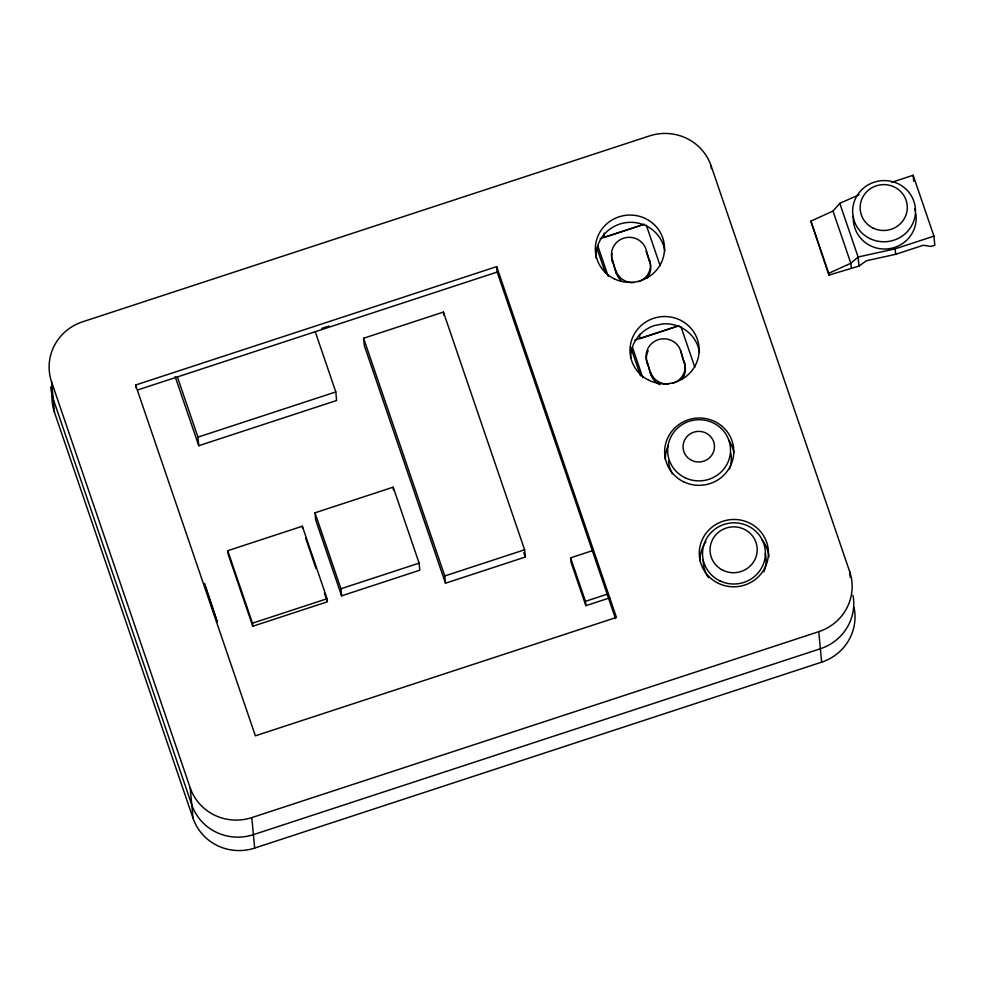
<?xml version="1.0" encoding="UTF-8"?>
<svg xmlns="http://www.w3.org/2000/svg" width="984" height="984" viewBox="0 0 984 984"><rect width="100%" height="100%" fill="white"/><g stroke="black" fill="none" stroke-linecap="round" stroke-linejoin="round"><path stroke-width="1.48" d="M891.602 182.335L913.152 175.263L933.939 236.148L934.8 245.225L931.073 246.443L923.263 245.262L895.661 254.315L866.338 260.76L858.971 266.086L828.872 275.114L810.877 221.117L833.005 211.056L839.783 203.331L859.143 194.734M828.872 275.114L828.7 273.306L850.828 263.245L858.109 257.008L895.145 248.866L933.939 236.148M135.595 385.027L496.674 266.627L616.451 617.423L255.385 735.823L135.595 385.027L135.853 387.745M321.817 328.41L329.074 326.036M137.576 389.984L497.178 272.064L496.674 266.627M600.105 238.669L644.372 224.155M642.417 224.893L604.508 237.328L604.114 233.097M363.6 338.238L443.427 312.063L524.607 549.785L525.284 557.042L445.469 583.217L364.289 345.482L363.6 338.238L444.78 575.96L445.469 583.217M335.802 391.939L336.614 400.5L198.756 445.703L197.944 437.142L335.802 391.939L315.175 331.51M634.754 340.144L679.021 325.63M677.373 326.27L639.908 338.558L639.502 334.326M314.991 512.812L393.182 487.166L419.11 563.131L419.787 570.203L341.608 595.837L315.667 519.884L314.991 512.812L340.931 588.764L341.608 595.837M227.734 550.696L302.334 526.231L327.082 598.715L327.377 601.79L252.777 626.255L228.03 553.783L227.734 550.696L252.482 623.179L252.777 626.255M340.931 588.764L419.11 563.131M252.482 623.179L327.082 598.715M444.78 575.96L524.607 549.785M609.736 597.866L585.861 605.689L571.015 562.196L570.597 557.842L593.069 550.474M585.861 605.689L585.455 601.335L607.915 593.967M51.599 381.952L190.195 787.827A48.745 47.416 -5.4 0 0 251.793 817.606L818.75 631.691A48.745 47.416 -5.4 0 0 849.659 571.581L711.063 165.693A48.745 47.416 -5.4 0 0 649.465 135.927L82.508 321.842A48.745 47.416 -5.4 0 0 51.599 381.952L54.477 412.419L193.073 818.307A48.745 47.416 -5.4 0 0 254.672 848.073L821.64 662.158A48.745 47.416 -5.4 0 0 854.014 607.374M839.783 203.331L858.109 257.008L858.971 266.086M833.005 211.056L850.828 263.245L851.258 267.783M810.877 221.117L828.7 273.306M646.291 225.139L660.153 265.729M680.94 326.614L694.802 367.204M647.251 277.968A17.687 17.208 -5.4 0 0 649.846 262.261L645.91 249.026A17.687 17.208 -5.4 0 0 623.561 238.226A17.687 17.208 -5.4 0 0 612.343 260.034L616.279 273.269A17.687 17.208 -5.4 0 0 621.31 280.686M659.772 384.658A17.687 17.208 -5.4 0 1 650.928 374.732L646.992 361.509A17.687 17.208 -5.4 0 1 658.21 339.689A17.687 17.208 -5.4 0 1 680.559 350.501L684.495 363.723A17.687 17.208 -5.4 0 1 681.9 379.443M646.131 251.387L649.846 262.261M684.028 362.37L680.559 350.501M612.343 260.034L616.279 273.269M646.992 361.509L650.928 374.732M597.792 245.877L608.198 276.32M632.441 347.352L642.847 377.794M596.944 248.239L605.357 272.888M631.101 348.262L640.51 375.802M497.178 272.064L615.48 618.518M570.597 557.842L585.455 601.335M523.808 552.701L525.284 557.042M305.594 538.014L315.987 568.457M324.413 593.094L326.885 600.351M177.317 376.712L197.944 437.142M175.177 376.651L198.756 445.703M204.672 583.561L217.243 621.79L205.361 587.005M913.152 175.263L913.73 181.314M895.145 248.866L895.661 254.315M849.659 571.581L850.201 577.264M818.75 631.691L821.64 662.158M711.063 165.693L711.334 168.535M443.427 312.063L443.698 314.954M393.182 487.166L393.44 489.995M302.334 526.231L302.531 528.285M251.793 817.606L254.672 848.073M190.195 787.827L193.073 818.307M853.017 595.308A48.745 47.416 -5.4 0 1 820.373 648.739L253.405 834.653A48.745 47.416 -5.4 0 1 191.806 804.887L53.21 399A48.745 47.416 -5.4 0 1 50.811 386.847M630.67 358.139A34.588 33.653 -5.4 0 1 654.36 325.556L663.228 323.859A34.588 33.653 -5.4 0 1 699.476 352.395M665.319 459.602A34.588 33.653 -5.4 0 1 668.345 445.297M728.787 440.266A34.588 33.653 -5.4 0 1 733.867 452.406M699.968 561.077A34.588 33.653 -5.4 0 1 705.934 541.643M761.678 539.38A34.588 33.653 -5.4 0 1 768.959 556.796M596.083 258.115A34.588 33.653 -5.4 0 1 627.079 222.507A34.588 33.653 -5.4 0 1 664.815 250.92M54.477 412.419A48.745 47.416 -5.4 0 1 52.078 394.756M730.792 453.095A31.451 30.59 -5.4 0 1 729.611 468.901M672.244 473.685A31.451 30.59 -5.4 0 1 668.53 460.955M915.858 213.835A31.451 30.59 -5.4 0 1 885.908 249.001A31.451 30.59 -5.4 0 1 853.399 216.369M914.591 208.645A31.451 30.59 -5.4 0 1 915.341 211.203M765.245 553.451A31.451 30.59 -5.4 0 1 763.879 571.815M708.394 577.633A31.451 30.59 -5.4 0 1 703.228 559.957M647.214 363.871A17.687 17.208 -5.4 0 1 648.185 350.722M612.565 262.396A17.687 17.208 -5.4 0 1 612.023 253.503M649.625 259.899A17.687 17.208 -5.4 0 1 638.407 281.707M633.868 282.58A17.687 17.208 -5.4 0 1 616.046 270.907M684.274 361.374A17.687 17.208 -5.4 0 1 673.056 383.182M668.517 384.055A17.687 17.208 -5.4 0 1 650.707 372.382M649.059 380.353A34.588 33.653 -5.4 0 0 699.095 348.053A34.588 33.653 -5.4 0 0 645.553 322.174A34.588 33.653 -5.4 0 0 649.059 380.353M683.708 481.828A34.588 33.653 -5.4 0 0 733.744 449.516A34.588 33.653 -5.4 0 0 680.202 423.649A34.588 33.653 -5.4 0 0 683.708 481.828M718.357 583.303A34.588 33.653 -5.4 0 0 768.393 550.991A34.588 33.653 -5.4 0 0 714.851 525.112A34.588 33.653 -5.4 0 0 718.357 583.303M614.41 278.878A34.588 33.653 -5.4 0 0 664.446 246.578A34.588 33.653 -5.4 0 0 610.904 220.699A34.588 33.653 -5.4 0 0 614.41 278.878M684.987 477.72A31.451 30.59 -5.4 0 0 730.472 448.36A31.451 30.59 -5.4 0 0 681.801 424.83A31.451 30.59 -5.4 0 0 684.987 477.72M691.703 460.389A15.719 15.301 -5.4 0 0 714.446 445.703A15.719 15.301 -5.4 0 0 690.104 433.944A15.719 15.301 -5.4 0 0 691.703 460.389M869.967 238.595A31.451 30.59 -5.4 0 0 915.452 209.223A31.451 30.59 -5.4 0 0 866.781 185.705A31.451 30.59 -5.4 0 0 869.967 238.595M873.152 228.116A23.591 22.939 -5.4 0 0 907.26 206.087A23.591 22.939 -5.4 0 0 870.766 188.448A23.591 22.939 -5.4 0 0 873.152 228.116M719.87 580.843A31.451 30.59 -5.4 0 0 765.355 551.471A31.451 30.59 -5.4 0 0 716.684 527.941A31.451 30.59 -5.4 0 0 719.87 580.843M723.056 570.351A23.591 22.939 -5.4 0 0 757.163 548.334A23.591 22.939 -5.4 0 0 720.657 530.683A23.591 22.939 -5.4 0 0 723.056 570.351"/></g></svg>
